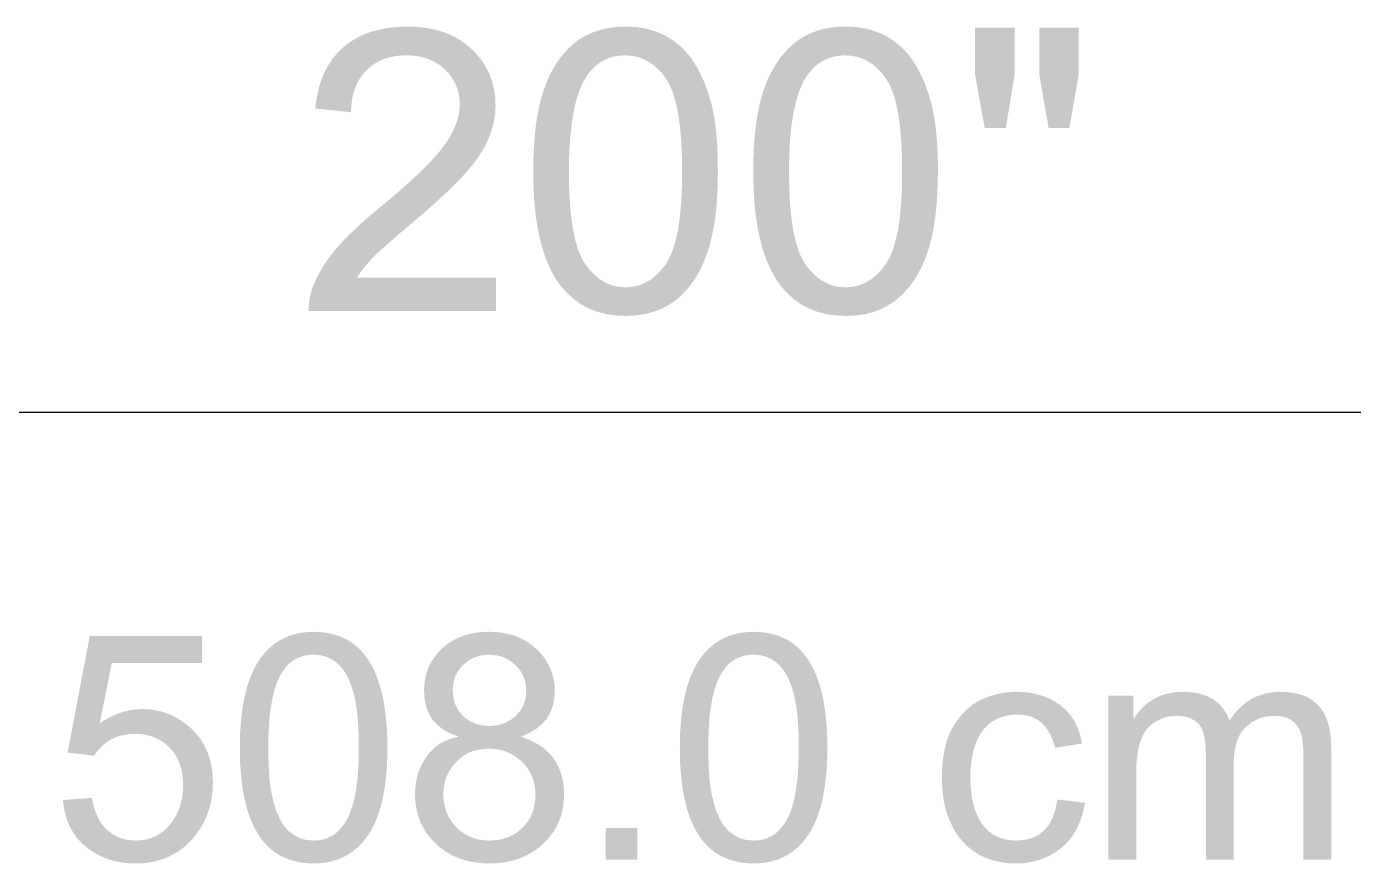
# Model space of a CAD drawing. Header units: inches. Extents: x 0 to 700, y 0 to 895.
# Drawn here: x 423.37 to 436.49, y 507.54 to 515.81 of the extents above; entities that cross this region are included whole.
import ezdxf

# ---------------------------------------------------------------- set-up
doc = ezdxf.new("R2010")
doc.units = ezdxf.units.IN
doc.header["$MEASUREMENT"] = 0
doc.layers.add('A-DIMS-IMP', color=7, linetype='Continuous', lineweight=13)
doc.layers.add('A-DIMS-MET', color=7, linetype='Continuous', lineweight=13)

msp = doc.modelspace()

# ---------------------------------------------------------------- hatches: boundary and pattern name
at = {"layer": 'A-DIMS-IMP'}
h = msp.add_hatch(color=7, dxfattribs=at)
h.paths.add_polyline_path([(428.012, 513.33), (428.012, 513), (426.161, 513), (426.162, 513.061), (426.169, 513.122), (426.182, 513.181), (426.201, 513.239), (426.242, 513.333), (426.293, 513.426), (426.355, 513.519), (426.427, 513.611), (426.469, 513.658), (426.514, 513.706), (426.564, 513.757), (426.618, 513.809), (426.676, 513.863), (426.739, 513.918), (426.806, 513.976), (426.877, 514.035), (426.987, 514.126), (427.087, 514.213), (427.178, 514.294), (427.26, 514.371), (427.332, 514.442), (427.395, 514.509), (427.449, 514.571), (427.494, 514.628), (427.532, 514.683), (427.564, 514.736), (427.592, 514.789), (427.614, 514.841), (427.632, 514.892), (427.645, 514.943), (427.652, 514.993), (427.655, 515.042), (427.652, 515.092), (427.645, 515.14), (427.634, 515.186), (427.618, 515.23), (427.597, 515.272), (427.572, 515.312), (427.543, 515.35), (427.508, 515.386), (427.471, 515.419), (427.43, 515.448), (427.386, 515.472), (427.34, 515.492), (427.291, 515.507), (427.239, 515.518), (427.185, 515.525), (427.127, 515.527), (427.067, 515.525), (427.009, 515.518), (426.955, 515.506), (426.904, 515.49), (426.856, 515.469), (426.811, 515.443), (426.769, 515.413), (426.73, 515.378), (426.695, 515.339), (426.665, 515.296), (426.639, 515.25), (426.618, 515.2), (426.601, 515.147), (426.589, 515.09), (426.582, 515.029), (426.579, 514.965), (426.226, 515.002), (426.238, 515.098), (426.257, 515.188), (426.281, 515.272), (426.312, 515.35), (426.35, 515.422), (426.393, 515.489), (426.443, 515.549), (426.499, 515.604), (426.561, 515.653), (426.628, 515.695), (426.7, 515.731), (426.776, 515.76), (426.859, 515.782), (426.946, 515.799), (427.038, 515.808), (427.135, 515.811), (427.233, 515.808), (427.326, 515.797), (427.414, 515.78), (427.496, 515.756), (427.573, 515.724), (427.645, 515.686), (427.712, 515.64), (427.773, 515.588), (427.828, 515.53), (427.876, 515.47), (427.916, 515.405), (427.949, 515.338), (427.975, 515.267), (427.993, 515.193), (428.004, 515.115), (428.008, 515.034), (428.004, 514.95), (427.991, 514.867), (427.969, 514.785), (427.939, 514.704), (427.899, 514.621), (427.848, 514.537), (427.785, 514.45), (427.711, 514.362), (427.668, 514.315), (427.618, 514.264), (427.562, 514.208), (427.499, 514.149), (427.429, 514.085), (427.353, 514.017), (427.27, 513.945), (427.181, 513.869), (427.107, 513.807), (427.04, 513.75), (426.98, 513.698), (426.927, 513.651), (426.881, 513.61), (426.841, 513.573), (426.809, 513.542), (426.784, 513.517), (426.742, 513.47), (426.703, 513.424), (426.669, 513.377), (426.638, 513.33), (428.012, 513.33)])
h.paths.add_polyline_path([(428.38, 514.381), (428.382, 514.502), (428.387, 514.617), (428.395, 514.726), (428.406, 514.829), (428.42, 514.926), (428.438, 515.017), (428.459, 515.102), (428.483, 515.18), (428.51, 515.254), (428.54, 515.323), (428.573, 515.388), (428.61, 515.448), (428.649, 515.505), (428.692, 515.556), (428.737, 515.604), (428.786, 515.647), (428.838, 515.686), (428.893, 515.719), (428.952, 515.747), (429.014, 515.77), (429.079, 515.788), (429.147, 515.801), (429.219, 515.809), (429.293, 515.811), (429.403, 515.806), (429.505, 515.789), (429.6, 515.76), (429.689, 515.721), (429.77, 515.67), (429.844, 515.61), (429.91, 515.54), (429.969, 515.459), (430.022, 515.369), (430.068, 515.27), (430.109, 515.161), (430.143, 515.043), (430.158, 514.979), (430.171, 514.909), (430.182, 514.835), (430.191, 514.755), (430.197, 514.669), (430.202, 514.578), (430.205, 514.482), (430.206, 514.381), (430.205, 514.261), (430.2, 514.146), (430.192, 514.038), (430.181, 513.936), (430.167, 513.839), (430.149, 513.749), (430.129, 513.664), (430.105, 513.585), (430.078, 513.512), (430.048, 513.443), (430.015, 513.378), (429.979, 513.317), (429.939, 513.261), (429.897, 513.209), (429.851, 513.161), (429.802, 513.117), (429.75, 513.079), (429.695, 513.045), (429.636, 513.017), (429.574, 512.994), (429.509, 512.975), (429.44, 512.963), (429.369, 512.955), (429.293, 512.952), (429.195, 512.957), (429.102, 512.97), (429.014, 512.993), (428.932, 513.025), (428.855, 513.066), (428.784, 513.116), (428.718, 513.175), (428.657, 513.243), (428.624, 513.288), (428.592, 513.337), (428.563, 513.389), (428.536, 513.445), (428.511, 513.504), (428.489, 513.566), (428.468, 513.632), (428.45, 513.702), (428.433, 513.775), (428.419, 513.851), (428.407, 513.931), (428.398, 514.014), (428.39, 514.101), (428.385, 514.191), (428.381, 514.284), (428.38, 514.381)])
h.paths.add_polyline_path([(428.734, 514.381), (428.736, 514.216), (428.744, 514.065), (428.756, 513.929), (428.774, 513.807), (428.797, 513.699), (428.824, 513.606), (428.857, 513.527), (428.895, 513.463), (428.937, 513.41), (428.98, 513.363), (429.027, 513.324), (429.075, 513.292), (429.126, 513.267), (429.18, 513.249), (429.235, 513.238), (429.293, 513.235), (429.351, 513.239), (429.407, 513.249), (429.46, 513.267), (429.511, 513.292), (429.56, 513.324), (429.606, 513.364), (429.65, 513.41), (429.692, 513.464), (429.729, 513.529), (429.762, 513.607), (429.79, 513.7), (429.813, 513.808), (429.83, 513.93), (429.843, 514.066), (429.85, 514.216), (429.853, 514.381), (429.85, 514.546), (429.843, 514.698), (429.83, 514.834), (429.813, 514.956), (429.79, 515.064), (429.762, 515.157), (429.729, 515.236), (429.692, 515.3), (429.65, 515.353), (429.606, 515.399), (429.559, 515.438), (429.51, 515.47), (429.459, 515.495), (429.405, 515.513), (429.348, 515.523), (429.289, 515.527), (429.232, 515.524), (429.177, 515.514), (429.125, 515.499), (429.077, 515.477), (429.031, 515.449), (428.988, 515.414), (428.948, 515.373), (428.911, 515.326), (428.87, 515.256), (428.834, 515.171), (428.803, 515.073), (428.778, 514.962), (428.759, 514.837), (428.745, 514.699), (428.736, 514.546), (428.734, 514.381)])
h.paths.add_polyline_path([(430.556, 514.381), (430.557, 514.502), (430.562, 514.617), (430.57, 514.726), (430.581, 514.829), (430.596, 514.926), (430.613, 515.017), (430.634, 515.102), (430.658, 515.18), (430.685, 515.254), (430.715, 515.323), (430.749, 515.388), (430.785, 515.448), (430.825, 515.505), (430.867, 515.556), (430.913, 515.604), (430.962, 515.647), (431.014, 515.686), (431.069, 515.719), (431.127, 515.747), (431.189, 515.77), (431.254, 515.788), (431.322, 515.801), (431.394, 515.809), (431.469, 515.811), (431.578, 515.806), (431.68, 515.789), (431.776, 515.76), (431.864, 515.721), (431.945, 515.67), (432.019, 515.61), (432.086, 515.54), (432.145, 515.459), (432.197, 515.369), (432.244, 515.27), (432.284, 515.161), (432.319, 515.043), (432.333, 514.979), (432.346, 514.909), (432.357, 514.835), (432.366, 514.755), (432.373, 514.669), (432.378, 514.578), (432.381, 514.482), (432.382, 514.381), (432.38, 514.261), (432.375, 514.146), (432.367, 514.038), (432.356, 513.936), (432.342, 513.839), (432.325, 513.749), (432.304, 513.664), (432.28, 513.585), (432.254, 513.512), (432.224, 513.443), (432.19, 513.378), (432.154, 513.317), (432.115, 513.261), (432.072, 513.209), (432.027, 513.161), (431.978, 513.117), (431.926, 513.079), (431.87, 513.045), (431.812, 513.017), (431.75, 512.994), (431.684, 512.975), (431.616, 512.963), (431.544, 512.955), (431.469, 512.952), (431.37, 512.957), (431.277, 512.97), (431.19, 512.993), (431.107, 513.025), (431.031, 513.066), (430.959, 513.116), (430.893, 513.175), (430.833, 513.243), (430.799, 513.288), (430.768, 513.337), (430.739, 513.389), (430.712, 513.445), (430.687, 513.504), (430.664, 513.566), (430.643, 513.632), (430.625, 513.702), (430.609, 513.775), (430.595, 513.851), (430.583, 513.931), (430.573, 514.014), (430.566, 514.101), (430.56, 514.191), (430.557, 514.284), (430.556, 514.381)])
h.paths.add_polyline_path([(430.909, 514.381), (430.912, 514.216), (430.919, 514.065), (430.932, 513.929), (430.949, 513.807), (430.972, 513.699), (431, 513.606), (431.033, 513.527), (431.071, 513.463), (431.112, 513.41), (431.156, 513.363), (431.202, 513.324), (431.251, 513.292), (431.302, 513.267), (431.355, 513.249), (431.411, 513.238), (431.469, 513.235), (431.527, 513.239), (431.582, 513.249), (431.636, 513.267), (431.687, 513.292), (431.735, 513.324), (431.782, 513.364), (431.825, 513.41), (431.867, 513.464), (431.905, 513.529), (431.938, 513.607), (431.965, 513.7), (431.988, 513.808), (432.006, 513.93), (432.018, 514.066), (432.026, 514.216), (432.028, 514.381), (432.026, 514.546), (432.018, 514.698), (432.006, 514.834), (431.988, 514.956), (431.965, 515.064), (431.938, 515.157), (431.905, 515.236), (431.867, 515.3), (431.825, 515.353), (431.781, 515.399), (431.735, 515.438), (431.686, 515.47), (431.634, 515.495), (431.58, 515.513), (431.524, 515.523), (431.465, 515.527), (431.407, 515.524), (431.352, 515.514), (431.301, 515.499), (431.252, 515.477), (431.206, 515.449), (431.163, 515.414), (431.124, 515.373), (431.087, 515.326), (431.045, 515.256), (431.009, 515.171), (430.979, 515.073), (430.954, 514.962), (430.934, 514.837), (430.92, 514.699), (430.912, 514.546), (430.909, 514.381)])
h.paths.add_polyline_path([(432.844, 514.809), (432.748, 515.342), (432.748, 515.8), (433.14, 515.8), (433.14, 515.342), (433.054, 514.809), (432.844, 514.809)])
h.paths.add_polyline_path([(433.476, 514.809), (433.383, 515.342), (433.383, 515.8), (433.774, 515.8), (433.774, 515.342), (433.682, 514.809), (433.476, 514.809)])
at = {"layer": 'A-DIMS-MET'}
h = msp.add_hatch(color=7, dxfattribs=at)
h.paths.add_polyline_path([(424.094, 508.926), (424.145, 508.959), (424.197, 508.988), (424.249, 509.012), (424.302, 509.032), (424.356, 509.047), (424.409, 509.058), (424.464, 509.065), (424.518, 509.067), (424.587, 509.064), (424.654, 509.054), (424.718, 509.039), (424.78, 509.017), (424.84, 508.989), (424.897, 508.955), (424.953, 508.915), (425.006, 508.869), (425.055, 508.817), (425.097, 508.762), (425.132, 508.702), (425.162, 508.638), (425.184, 508.57), (425.201, 508.498), (425.21, 508.421), (425.214, 508.341), (425.21, 508.259), (425.2, 508.181), (425.184, 508.105), (425.161, 508.033), (425.131, 507.964), (425.095, 507.898), (425.052, 507.835), (425.003, 507.775), (424.948, 507.72), (424.889, 507.673), (424.826, 507.633), (424.759, 507.6), (424.688, 507.575), (424.613, 507.556), (424.533, 507.545), (424.45, 507.542), (424.381, 507.544), (424.315, 507.552), (424.25, 507.564), (424.189, 507.581), (424.129, 507.604), (424.072, 507.631), (424.018, 507.663), (423.965, 507.7), (423.917, 507.742), (423.874, 507.789), (423.836, 507.84), (423.804, 507.896), (423.777, 507.957), (423.756, 508.023), (423.74, 508.093), (423.73, 508.168), (424.017, 508.19), (424.027, 508.138), (424.04, 508.09), (424.055, 508.046), (424.072, 508.004), (424.092, 507.966), (424.115, 507.932), (424.14, 507.9), (424.167, 507.873), (424.228, 507.827), (424.295, 507.794), (424.369, 507.774), (424.45, 507.768), (424.501, 507.77), (424.549, 507.778), (424.595, 507.79), (424.639, 507.807), (424.68, 507.83), (424.719, 507.857), (424.755, 507.889), (424.789, 507.926), (424.819, 507.967), (424.846, 508.01), (424.868, 508.055), (424.886, 508.102), (424.9, 508.152), (424.911, 508.204), (424.917, 508.258), (424.919, 508.315), (424.917, 508.372), (424.91, 508.426), (424.9, 508.477), (424.886, 508.525), (424.867, 508.57), (424.844, 508.612), (424.817, 508.651), (424.786, 508.686), (424.751, 508.718), (424.715, 508.746), (424.675, 508.769), (424.634, 508.788), (424.59, 508.803), (424.543, 508.814), (424.495, 508.82), (424.444, 508.822), (424.379, 508.819), (424.319, 508.809), (424.262, 508.792), (424.21, 508.768), (424.161, 508.738), (424.116, 508.701), (424.075, 508.657), (424.037, 508.607), (423.777, 508.637), (423.996, 509.789), (425.107, 509.789), (425.107, 509.524), (424.214, 509.524), (424.094, 508.926)])
h.paths.add_polyline_path([(426.208, 509.831), (426.297, 509.826), (426.38, 509.813), (426.457, 509.79), (426.528, 509.759), (426.594, 509.719), (426.653, 509.67), (426.708, 509.611), (426.756, 509.544), (426.799, 509.468), (426.836, 509.383), (426.867, 509.289), (426.893, 509.186), (426.913, 509.074), (426.927, 508.953), (426.936, 508.823), (426.939, 508.685), (426.936, 508.545), (426.927, 508.414), (426.912, 508.292), (426.892, 508.18), (426.865, 508.077), (426.833, 507.983), (426.794, 507.899), (426.75, 507.824), (426.7, 507.758), (426.645, 507.7), (426.585, 507.652), (426.52, 507.612), (426.45, 507.581), (426.375, 507.559), (426.294, 507.546), (426.208, 507.542), (426.12, 507.546), (426.038, 507.56), (425.961, 507.582), (425.889, 507.613), (425.824, 507.653), (425.764, 507.703), (425.71, 507.761), (425.662, 507.828), (425.619, 507.903), (425.582, 507.988), (425.551, 508.082), (425.525, 508.185), (425.505, 508.296), (425.491, 508.417), (425.482, 508.546), (425.48, 508.685), (425.482, 508.825), (425.491, 508.956), (425.506, 509.077), (425.527, 509.19), (425.553, 509.293), (425.586, 509.387), (425.624, 509.472), (425.668, 509.547), (425.718, 509.614), (425.773, 509.671), (425.833, 509.72), (425.898, 509.76), (425.968, 509.791), (426.043, 509.813), (426.123, 509.826), (426.208, 509.831)])
h.paths.add_polyline_path([(426.208, 507.768), (426.262, 507.771), (426.312, 507.781), (426.359, 507.798), (426.403, 507.822), (426.443, 507.852), (426.48, 507.889), (426.513, 507.932), (426.543, 507.983), (426.569, 508.041), (426.592, 508.107), (426.612, 508.182), (426.628, 508.265), (426.64, 508.358), (426.649, 508.458), (426.654, 508.567), (426.656, 508.685), (426.655, 508.767), (426.653, 508.845), (426.649, 508.919), (426.644, 508.988), (426.637, 509.052), (426.628, 509.112), (426.618, 509.168), (426.606, 509.219), (426.578, 509.31), (426.544, 509.389), (426.504, 509.455), (426.457, 509.509), (426.403, 509.551), (426.344, 509.581), (426.278, 509.599), (426.205, 509.605), (426.152, 509.601), (426.101, 509.591), (426.055, 509.574), (426.011, 509.55), (425.971, 509.519), (425.935, 509.482), (425.902, 509.437), (425.872, 509.386), (425.846, 509.327), (425.823, 509.26), (425.804, 509.185), (425.789, 509.101), (425.776, 509.01), (425.768, 508.91), (425.762, 508.801), (425.761, 508.685), (425.761, 508.603), (425.764, 508.526), (425.768, 508.453), (425.773, 508.385), (425.78, 508.321), (425.789, 508.261), (425.799, 508.206), (425.811, 508.155), (425.839, 508.063), (425.874, 507.984), (425.914, 507.917), (425.961, 507.863), (426.014, 507.822), (426.072, 507.792), (426.137, 507.774), (426.208, 507.768)])
h.paths.add_polyline_path([(428.265, 508.792), (428.316, 508.774), (428.363, 508.753), (428.408, 508.731), (428.449, 508.705), (428.487, 508.678), (428.521, 508.648), (428.552, 508.616), (428.58, 508.581), (428.605, 508.544), (428.626, 508.505), (428.644, 508.463), (428.659, 508.419), (428.67, 508.372), (428.679, 508.324), (428.684, 508.272), (428.685, 508.219), (428.682, 508.148), (428.672, 508.08), (428.656, 508.015), (428.634, 507.954), (428.605, 507.895), (428.569, 507.839), (428.527, 507.786), (428.479, 507.736), (428.426, 507.69), (428.368, 507.651), (428.308, 507.618), (428.243, 507.59), (428.175, 507.569), (428.103, 507.554), (428.028, 507.545), (427.949, 507.542), (427.869, 507.545), (427.793, 507.554), (427.721, 507.569), (427.652, 507.591), (427.587, 507.618), (427.527, 507.652), (427.469, 507.692), (427.416, 507.737), (427.368, 507.788), (427.326, 507.841), (427.291, 507.898), (427.262, 507.958), (427.24, 508.021), (427.224, 508.087), (427.214, 508.156), (427.211, 508.228), (427.218, 508.331), (427.24, 508.427), (427.276, 508.516), (427.326, 508.599), (427.356, 508.637), (427.389, 508.671), (427.424, 508.701), (427.461, 508.727), (427.502, 508.749), (427.544, 508.767), (427.589, 508.781), (427.637, 508.792), (427.637, 508.798), (427.558, 508.828), (427.49, 508.865), (427.432, 508.91), (427.385, 508.963), (427.348, 509.024), (427.322, 509.092), (427.306, 509.168), (427.301, 509.252), (427.304, 509.312), (427.312, 509.37), (427.326, 509.426), (427.345, 509.479), (427.37, 509.529), (427.401, 509.577), (427.437, 509.622), (427.478, 509.665), (427.524, 509.704), (427.574, 509.737), (427.626, 509.766), (427.683, 509.789), (427.743, 509.807), (427.806, 509.82), (427.872, 509.828), (427.943, 509.831), (428.014, 509.828), (428.081, 509.82), (428.146, 509.807), (428.206, 509.788), (428.264, 509.764), (428.317, 509.734), (428.367, 509.7), (428.414, 509.66), (428.456, 509.616), (428.493, 509.57), (428.523, 509.521), (428.549, 509.47), (428.568, 509.418), (428.582, 509.362), (428.591, 509.305), (428.594, 509.245), (428.588, 509.166), (428.573, 509.094), (428.547, 509.028), (428.511, 508.969), (428.465, 508.916), (428.409, 508.87), (428.342, 508.831), (428.265, 508.798), (428.265, 508.792)])
h.paths.add_polyline_path([(427.949, 508.9), (428.023, 508.906), (428.091, 508.925), (428.152, 508.956), (428.208, 508.999), (428.253, 509.051), (428.286, 509.11), (428.306, 509.174), (428.312, 509.245), (428.306, 509.318), (428.286, 509.385), (428.253, 509.446), (428.206, 509.501), (428.15, 509.546), (428.088, 509.579), (428.02, 509.598), (427.946, 509.605), (427.87, 509.598), (427.802, 509.579), (427.741, 509.547), (427.686, 509.502), (427.641, 509.449), (427.609, 509.391), (427.59, 509.328), (427.584, 509.261), (427.59, 509.182), (427.61, 509.112), (427.643, 509.05), (427.689, 508.997), (427.745, 508.955), (427.807, 508.924), (427.875, 508.906), (427.949, 508.9)])
h.paths.add_polyline_path([(427.949, 507.768), (427.996, 507.77), (428.042, 507.776), (428.085, 507.786), (428.127, 507.799), (428.166, 507.817), (428.204, 507.838), (428.239, 507.864), (428.273, 507.893), (428.303, 507.926), (428.329, 507.961), (428.352, 507.998), (428.37, 508.037), (428.384, 508.079), (428.394, 508.123), (428.4, 508.17), (428.403, 508.219), (428.4, 508.268), (428.394, 508.314), (428.384, 508.359), (428.369, 508.401), (428.35, 508.441), (428.327, 508.479), (428.3, 508.514), (428.269, 508.547), (428.234, 508.577), (428.198, 508.603), (428.16, 508.625), (428.12, 508.643), (428.079, 508.658), (428.035, 508.668), (427.99, 508.674), (427.943, 508.676), (427.894, 508.673), (427.847, 508.667), (427.803, 508.657), (427.761, 508.643), (427.722, 508.624), (427.684, 508.601), (427.65, 508.574), (427.617, 508.543), (427.588, 508.509), (427.562, 508.474), (427.541, 508.437), (427.523, 508.398), (427.509, 508.357), (427.5, 508.315), (427.494, 508.271), (427.492, 508.225), (427.494, 508.177), (427.5, 508.132), (427.51, 508.088), (427.524, 508.046), (427.542, 508.007), (427.564, 507.969), (427.591, 507.933), (427.621, 507.899), (427.654, 507.869), (427.69, 507.842), (427.728, 507.819), (427.767, 507.801), (427.81, 507.786), (427.854, 507.776), (427.9, 507.77), (427.949, 507.768)])
h.paths.add_polyline_path([(429.411, 507.58), (429.098, 507.58), (429.098, 507.893), (429.411, 507.893), (429.411, 507.58)])
h.paths.add_polyline_path([(430.558, 509.831), (430.647, 509.826), (430.73, 509.813), (430.807, 509.79), (430.878, 509.759), (430.944, 509.719), (431.004, 509.67), (431.058, 509.611), (431.106, 509.544), (431.149, 509.468), (431.186, 509.383), (431.218, 509.289), (431.243, 509.186), (431.263, 509.074), (431.277, 508.953), (431.286, 508.823), (431.289, 508.685), (431.286, 508.545), (431.277, 508.414), (431.262, 508.292), (431.242, 508.18), (431.215, 508.077), (431.183, 507.983), (431.144, 507.899), (431.1, 507.824), (431.05, 507.758), (430.996, 507.7), (430.936, 507.652), (430.87, 507.612), (430.8, 507.581), (430.725, 507.559), (430.644, 507.546), (430.558, 507.542), (430.47, 507.546), (430.388, 507.56), (430.311, 507.582), (430.24, 507.613), (430.174, 507.653), (430.114, 507.703), (430.06, 507.761), (430.012, 507.828), (429.969, 507.903), (429.932, 507.988), (429.901, 508.082), (429.875, 508.185), (429.855, 508.296), (429.841, 508.417), (429.832, 508.546), (429.83, 508.685), (429.833, 508.825), (429.841, 508.956), (429.856, 509.077), (429.877, 509.19), (429.903, 509.293), (429.936, 509.387), (429.974, 509.472), (430.018, 509.547), (430.068, 509.614), (430.123, 509.671), (430.183, 509.72), (430.248, 509.76), (430.318, 509.791), (430.393, 509.813), (430.473, 509.826), (430.558, 509.831)])
h.paths.add_polyline_path([(430.558, 507.768), (430.612, 507.771), (430.662, 507.781), (430.709, 507.798), (430.753, 507.822), (430.793, 507.852), (430.83, 507.889), (430.863, 507.932), (430.893, 507.983), (430.92, 508.041), (430.943, 508.107), (430.962, 508.182), (430.978, 508.265), (430.99, 508.358), (430.999, 508.458), (431.004, 508.567), (431.006, 508.685), (431.005, 508.767), (431.003, 508.845), (430.999, 508.919), (430.994, 508.988), (430.987, 509.052), (430.978, 509.112), (430.968, 509.168), (430.957, 509.219), (430.929, 509.31), (430.894, 509.389), (430.854, 509.455), (430.807, 509.509), (430.754, 509.551), (430.694, 509.581), (430.628, 509.599), (430.555, 509.605), (430.502, 509.601), (430.452, 509.591), (430.405, 509.574), (430.361, 509.55), (430.321, 509.519), (430.285, 509.482), (430.252, 509.437), (430.222, 509.386), (430.196, 509.327), (430.174, 509.26), (430.154, 509.185), (430.139, 509.101), (430.126, 509.01), (430.118, 508.91), (430.113, 508.801), (430.111, 508.685), (430.112, 508.603), (430.114, 508.526), (430.118, 508.453), (430.123, 508.385), (430.13, 508.321), (430.139, 508.261), (430.149, 508.206), (430.161, 508.155), (430.189, 508.063), (430.224, 507.984), (430.264, 507.917), (430.311, 507.863), (430.364, 507.822), (430.422, 507.792), (430.487, 507.774), (430.558, 507.768)])
h.paths.add_polyline_path([(433.836, 508.141), (433.82, 508.066), (433.801, 507.996), (433.777, 507.931), (433.748, 507.872), (433.715, 507.818), (433.678, 507.769), (433.637, 507.725), (433.591, 507.686), (433.543, 507.652), (433.493, 507.623), (433.441, 507.598), (433.388, 507.578), (433.333, 507.562), (433.277, 507.551), (433.219, 507.544), (433.159, 507.542), (433.073, 507.545), (432.993, 507.556), (432.917, 507.574), (432.846, 507.6), (432.781, 507.632), (432.72, 507.672), (432.664, 507.719), (432.614, 507.773), (432.568, 507.834), (432.529, 507.898), (432.496, 507.968), (432.469, 508.042), (432.448, 508.121), (432.433, 508.205), (432.424, 508.294), (432.421, 508.387), (432.423, 508.464), (432.428, 508.537), (432.437, 508.606), (432.449, 508.672), (432.464, 508.733), (432.483, 508.79), (432.506, 508.844), (432.532, 508.893), (432.591, 508.981), (432.657, 509.055), (432.729, 509.115), (432.809, 509.161), (432.893, 509.194), (432.98, 509.219), (433.068, 509.233), (433.159, 509.238), (433.221, 509.236), (433.28, 509.23), (433.337, 509.22), (433.392, 509.205), (433.444, 509.187), (433.494, 509.165), (433.542, 509.138), (433.588, 509.108), (433.63, 509.074), (433.668, 509.035), (433.702, 508.993), (433.731, 508.948), (433.757, 508.898), (433.778, 508.844), (433.794, 508.787), (433.807, 508.726), (433.541, 508.685), (433.517, 508.761), (433.487, 508.828), (433.45, 508.884), (433.407, 508.931), (433.358, 508.967), (433.302, 508.993), (433.24, 509.008), (433.171, 509.013), (433.115, 509.011), (433.063, 509.003), (433.014, 508.99), (432.968, 508.972), (432.926, 508.949), (432.888, 508.921), (432.853, 508.888), (432.821, 508.85), (432.793, 508.807), (432.769, 508.76), (432.749, 508.709), (432.732, 508.654), (432.719, 508.595), (432.71, 508.531), (432.704, 508.464), (432.702, 508.393), (432.704, 508.32), (432.71, 508.252), (432.719, 508.187), (432.731, 508.128), (432.748, 508.072), (432.768, 508.021), (432.792, 507.973), (432.819, 507.931), (432.85, 507.893), (432.884, 507.859), (432.921, 507.832), (432.962, 507.809), (433.005, 507.791), (433.052, 507.778), (433.103, 507.77), (433.156, 507.768), (433.24, 507.774), (433.314, 507.793), (433.379, 507.825), (433.435, 507.87), (433.481, 507.927), (433.518, 507.997), (433.545, 508.079), (433.562, 508.174), (433.836, 508.141)])
h.paths.add_polyline_path([(436.27, 507.58), (435.995, 507.58), (435.995, 508.604), (435.994, 508.658), (435.991, 508.709), (435.986, 508.755), (435.98, 508.797), (435.969, 508.836), (435.952, 508.873), (435.93, 508.907), (435.901, 508.939), (435.865, 508.966), (435.82, 508.986), (435.766, 508.997), (435.703, 509.001), (435.625, 508.994), (435.552, 508.973), (435.485, 508.937), (435.424, 508.888), (435.396, 508.857), (435.372, 508.823), (435.352, 508.783), (435.335, 508.74), (435.322, 508.692), (435.313, 508.639), (435.308, 508.582), (435.306, 508.521), (435.306, 507.58), (435.031, 507.58), (435.031, 508.634), (435.03, 508.685), (435.026, 508.731), (435.02, 508.774), (435.012, 508.812), (435.002, 508.846), (434.989, 508.876), (434.974, 508.902), (434.957, 508.923), (434.916, 508.957), (434.867, 508.982), (434.811, 508.996), (434.747, 509.001), (434.703, 508.999), (434.662, 508.993), (434.623, 508.984), (434.585, 508.97), (434.55, 508.953), (434.516, 508.932), (434.485, 508.907), (434.456, 508.879), (434.429, 508.845), (434.406, 508.804), (434.386, 508.757), (434.37, 508.703), (434.358, 508.643), (434.349, 508.576), (434.343, 508.502), (434.342, 508.422), (434.342, 507.58), (434.067, 507.58), (434.067, 509.201), (434.314, 509.201), (434.314, 508.975), (434.32, 508.975), (434.364, 509.037), (434.412, 509.09), (434.466, 509.135), (434.524, 509.172), (434.587, 509.201), (434.655, 509.221), (434.727, 509.234), (434.805, 509.238), (434.89, 509.233), (434.968, 509.22), (435.037, 509.198), (435.099, 509.167), (435.153, 509.127), (435.198, 509.078), (435.236, 509.02), (435.266, 508.954), (435.313, 509.02), (435.365, 509.078), (435.421, 509.127), (435.481, 509.167), (435.546, 509.198), (435.615, 509.22), (435.688, 509.233), (435.766, 509.238), (435.827, 509.236), (435.884, 509.229), (435.937, 509.219), (435.986, 509.204), (436.032, 509.185), (436.073, 509.161), (436.11, 509.134), (436.144, 509.102), (436.174, 509.066), (436.199, 509.025), (436.221, 508.981), (436.238, 508.932), (436.252, 508.879), (436.262, 508.821), (436.268, 508.76), (436.27, 508.694), (436.27, 507.58)])

# ---------------------------------------------------------------- linework, layer by layer
at = {"color": 7}
msp.add_line((331.4, 512), (528.6, 512), dxfattribs=at)

doc.saveas('drawing.dxf')
